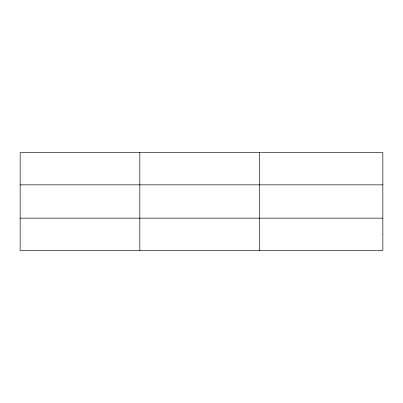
<?xml version="1.0" encoding="UTF-8"?>
<svg xmlns="http://www.w3.org/2000/svg" width="403" height="403" viewBox="0 0 403 403"><rect width="100%" height="100%" fill="white"/><g stroke="black" fill="none" stroke-linecap="round" stroke-linejoin="round"><path stroke-width="0.6" d="M139.841 152.51L139.841 250.49M259.532 152.51L259.532 250.49M20.15 184.846L382.85 184.846M20.15 218.154L382.85 218.154M382.85 234.324L382.85 250.49L20.15 250.49L20.15 152.51L382.85 152.51L382.85 234.324"/></g></svg>
